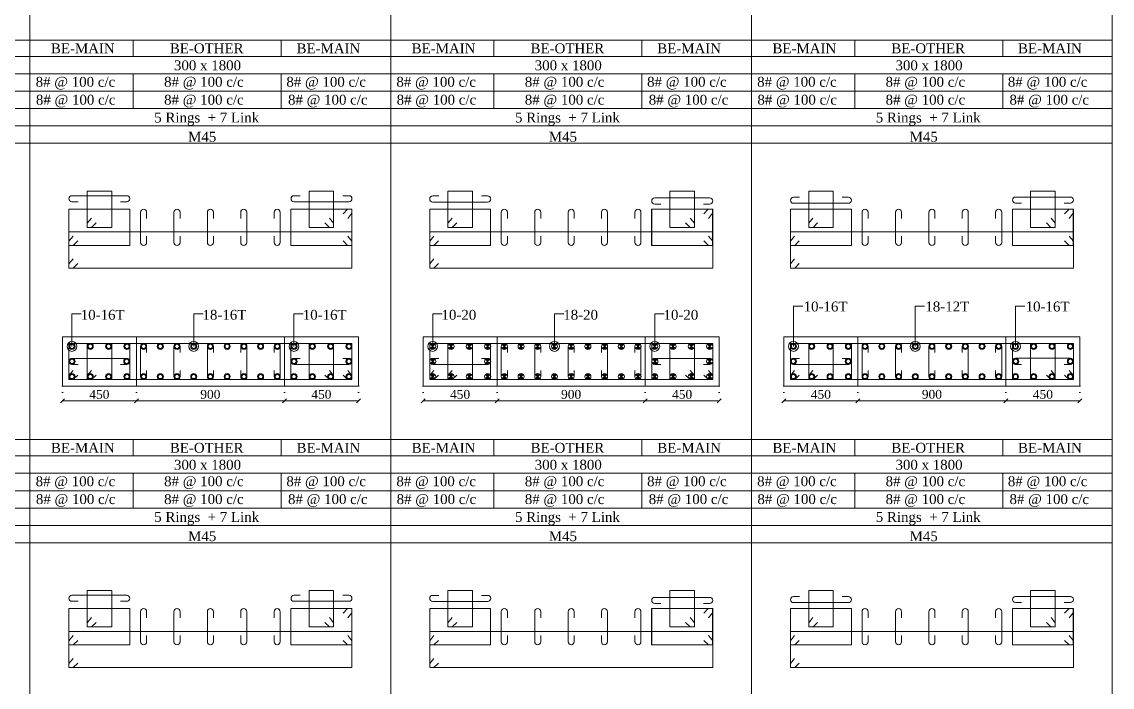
# Model space of a CAD drawing. Header units: millimetres. Extents: x 303 to 27724, y 300 to 68956.
# Drawn here: x 21094 to 27724, y 21945 to 25990 of the extents above; entities that cross this region are included whole.
import ezdxf

# ---------------------------------------------------------------- set-up
doc = ezdxf.new("R2010")
doc.units = ezdxf.units.MM
doc.linetypes.add('( Hidden )', pattern=[0.375, 0.25, -0.125])
doc.linetypes.add('DOT2', pattern=[0.125, 0, -0.125])
doc.layers.get('Defpoints').update_dxf_attribs({"lineweight": 0})
for name, color, linetype, lineweight in [('S-COL. STEEL DIA', 1, 'Continuous', 9), ('S-DIM FOOTING', 7, 'Continuous', 0), ('S-SECTION', 5, 'Continuous', 0), ('S-SECTION MARK', 7, 'Continuous', 0), ('S-SHEET', 7, 'Continuous', 0), ('S-STEEL', 1, 'Continuous', 9), ('S-STEEL-1', 1, 'Continuous', 0), ('S-STEEL-1 C.S.', 106, 'Continuous', 0), ('S-TEXT', 7, 'Continuous', 0)]:
    doc.layers.add(name, color=color, linetype=linetype, lineweight=lineweight)
doc.styles.add('AR', font='ARIALUNI.TTF', dxfattribs={"width": 0.8})
doc.styles.add('S-ROMANS', font='times.ttf')
doc.styles.add('TEXT', font='times.ttf')
doc.dimstyles.new('100', dxfattribs={"dimtxt": 180, "dimasz": 80, "dimexe": 0.18, "dimexo": 0.0625, "dimgap": 1, "dimtad": 1, "dimdec": 0, "dimzin": 0, "dimdsep": 46, "dimtxsty": 'AR', "dimblk": 'DOT', "dimcen": 0.09, "dimse1": 1, "dimse2": 1, "dimclrd": 50, "dimclrt": 256, "dimadec": 0, "dimazin": 0, "dimtfac": 1, "dimtdec": 0, "dimtix": 1, "dimtofl": 0, "dimtmove": 2, "dimatfit": 0, "dimfxl": 1, "dimtolj": 1, "dimtzin": 0, "dimlwd": -1, "dimarcsym": 0})
doc.dimstyles.new('SETU', dxfattribs={"dimtxt": 230, "dimasz": 0.2, "dimexe": 0.1, "dimexo": 0.1, "dimgap": 0.05, "dimtad": 1, "dimdec": 0, "dimzin": 0, "dimdsep": 46, "dimtxsty": 'TEXT', "dimblk": 'OBLIQUE', "dimcen": 0.09, "dimdle": 0.1, "dimclrd": 4, "dimclre": 256, "dimclrt": 256, "dimadec": 1, "dimazin": 0, "dimtfac": 1, "dimtdec": 0, "dimtix": 1, "dimtofl": 0, "dimtmove": 2, "dimatfit": 0, "dimfxl": 1, "dimtolj": 1, "dimtzin": 0, "dimlwd": -1, "dimlwe": -1, "dimarcsym": 1})

# ---------------------------------------------------------------- blocks, each defined once
blk = doc.blocks.new('*U4')
at = {"layer": 'S-COL. STEEL DIA'}
h = blk.add_hatch(color=256, dxfattribs=at)
h.dxf.hatch_style = 1
h.paths.add_polyline_path([(-18.5, 0, 1), (18.5, 0, 1)])
h.paths.add_polyline_path([(13, 0, -1), (-13, 0, -1)], flags=16)
at = {"layer": 'S-COL. STEEL DIA', "lineweight": 5}
for radius in [18.5, 13]:
    blk.add_circle((0, 0), radius, dxfattribs=at)
blk = doc.blocks.new('_Oblique')
at = {"color": 0, "linetype": 'ByBlock', "lineweight": -2}
blk.add_line((-0.5, -0.5), (0.5, 0.5), dxfattribs=at)
blk = doc.blocks.new('*D1851')
at = {"layer": 'Defpoints', "color": 0}
for p in [(21340.3, 23775.1), (21790.3, 23775.1), (21790.3, 23685.2)]:
    blk.add_point(p, dxfattribs=at)
at = {"layer": 'S-DIM FOOTING', "linetype": 'DOT2', "ltscale": 300}
for p, q in [((21340.3, 23774.9), (21340.3, 23685.1)), ((21790.3, 23774.9), (21790.3, 23685.1))]:
    blk.add_line(p, q, dxfattribs=at)
at = {"layer": 'S-DIM FOOTING', "ltscale": 300}
blk.add_line((21340.2, 23685.2), (21790.5, 23685.2), dxfattribs=at)
at = {"layer": 'S-DIM FOOTING', "linetype": 'ByBlock', "xscale": 24, "yscale": 24, "zscale": 24, "rotation": 180}
blk.add_blockref('_Oblique', (21340.3, 23685.2), dxfattribs=at)
at = {"layer": 'S-DIM FOOTING', "linetype": 'ByBlock', "xscale": 24, "yscale": 24, "zscale": 24}
blk.add_blockref('_Oblique', (21790.3, 23685.2), dxfattribs=at)
at = {"layer": 'S-DIM FOOTING', "insert": (21565.3, 23724.7), "char_height": 54, "attachment_point": 5, "style": 'TEXT'}
blk.add_mtext('\\A1;450', dxfattribs=at)
blk = doc.blocks.new('*D1852')
at = {"layer": 'Defpoints', "color": 0}
for p in [(21790.3, 23775.1), (22690.3, 23775.1), (22690.3, 23685.2)]:
    blk.add_point(p, dxfattribs=at)
at = {"layer": 'S-DIM FOOTING', "linetype": 'DOT2', "ltscale": 300}
for p, q in [((21790.3, 23774.9), (21790.3, 23685.1)), ((22690.3, 23774.9), (22690.3, 23685.1))]:
    blk.add_line(p, q, dxfattribs=at)
at = {"layer": 'S-DIM FOOTING', "ltscale": 300}
blk.add_line((21790.2, 23685.2), (22690.5, 23685.2), dxfattribs=at)
at = {"layer": 'S-DIM FOOTING', "linetype": 'ByBlock', "xscale": 24, "yscale": 24, "zscale": 24, "rotation": 180}
blk.add_blockref('_Oblique', (21790.3, 23685.2), dxfattribs=at)
at = {"layer": 'S-DIM FOOTING', "linetype": 'ByBlock', "xscale": 24, "yscale": 24, "zscale": 24}
blk.add_blockref('_Oblique', (22690.3, 23685.2), dxfattribs=at)
at = {"layer": 'S-DIM FOOTING', "insert": (22240.3, 23724.7), "char_height": 54, "attachment_point": 5, "style": 'TEXT'}
blk.add_mtext('\\A1;900', dxfattribs=at)
blk = doc.blocks.new('*D1853')
at = {"layer": 'Defpoints', "color": 0}
for p in [(22690.3, 23775.1), (23140.3, 23775.1), (23140.3, 23685.2)]:
    blk.add_point(p, dxfattribs=at)
at = {"layer": 'S-DIM FOOTING', "linetype": 'DOT2', "ltscale": 300}
for p, q in [((22690.3, 23774.9), (22690.3, 23685.1)), ((23140.3, 23774.9), (23140.3, 23685.1))]:
    blk.add_line(p, q, dxfattribs=at)
at = {"layer": 'S-DIM FOOTING', "ltscale": 300}
blk.add_line((22690.2, 23685.2), (23140.5, 23685.2), dxfattribs=at)
at = {"layer": 'S-DIM FOOTING', "linetype": 'ByBlock', "xscale": 24, "yscale": 24, "zscale": 24, "rotation": 180}
blk.add_blockref('_Oblique', (22690.3, 23685.2), dxfattribs=at)
at = {"layer": 'S-DIM FOOTING', "linetype": 'ByBlock', "xscale": 24, "yscale": 24, "zscale": 24}
blk.add_blockref('_Oblique', (23140.3, 23685.2), dxfattribs=at)
at = {"layer": 'S-DIM FOOTING', "insert": (22915.3, 23724.7), "char_height": 54, "attachment_point": 5, "style": 'TEXT'}
blk.add_mtext('\\A1;450', dxfattribs=at)
blk = doc.blocks.new('_Dot')
at = {"linetype": 'ByBlock', "lineweight": -2}
blk.add_line((-0.5, 0), (-1, 0), dxfattribs=at)
at = {"linetype": 'ByBlock', "const_width": 0.5}
blk.add_lwpolyline([(-0.25, 0, 1), (0.25, 0, 1)], format="xyb", close=True, dxfattribs=at)
blk = doc.blocks.new('*U18')
at = {"layer": 'S-COL. STEEL DIA'}
h = blk.add_hatch(color=256, dxfattribs=at)
h.dxf.hatch_style = 1
h.paths.add_polyline_path([(0, 0), (0, -18.5, 0.198912), (13, -13)])
h.paths.add_polyline_path([(0, 0), (-13, -13, 0.198912), (0, -18.5)])
h.paths.add_polyline_path([(0, 18.5, 0.198912), (-13, 13), (0, 0)])
h.paths.add_polyline_path([(13, 13, 0.198912), (0, 18.5), (0, 0)])
at = {"layer": 'S-COL. STEEL DIA', "lineweight": 5}
for p, q in [((-13, 13), (13, -13)), ((13, 13), (-13, -13))]:
    blk.add_line(p, q, dxfattribs=at)
blk.add_circle((0, 0), 18.5, dxfattribs=at)
blk = doc.blocks.new('*D1854')
at = {"layer": 'Defpoints', "color": 0}
for p in [(23533.9, 23775.1), (23983.9, 23775.1), (23983.9, 23685.2)]:
    blk.add_point(p, dxfattribs=at)
at = {"layer": 'S-DIM FOOTING', "linetype": 'DOT2', "ltscale": 300}
for p, q in [((23533.9, 23774.9), (23533.9, 23685.1)), ((23983.9, 23774.9), (23983.9, 23685.1))]:
    blk.add_line(p, q, dxfattribs=at)
at = {"layer": 'S-DIM FOOTING', "ltscale": 300}
blk.add_line((23533.8, 23685.2), (23984, 23685.2), dxfattribs=at)
at = {"layer": 'S-DIM FOOTING', "linetype": 'ByBlock', "xscale": 24, "yscale": 24, "zscale": 24, "rotation": 180}
blk.add_blockref('_Oblique', (23533.9, 23685.2), dxfattribs=at)
at = {"layer": 'S-DIM FOOTING', "linetype": 'ByBlock', "xscale": 24, "yscale": 24, "zscale": 24}
blk.add_blockref('_Oblique', (23983.9, 23685.2), dxfattribs=at)
at = {"layer": 'S-DIM FOOTING', "insert": (23758.9, 23724.7), "char_height": 54, "attachment_point": 5, "style": 'TEXT'}
blk.add_mtext('\\A1;450', dxfattribs=at)
blk = doc.blocks.new('*D1855')
at = {"layer": 'Defpoints', "color": 0}
for p in [(23983.9, 23775.1), (24883.9, 23775.1), (24883.9, 23685.2)]:
    blk.add_point(p, dxfattribs=at)
at = {"layer": 'S-DIM FOOTING', "linetype": 'DOT2', "ltscale": 300}
for p, q in [((23983.9, 23774.9), (23983.9, 23685.1)), ((24883.9, 23774.9), (24883.9, 23685.1))]:
    blk.add_line(p, q, dxfattribs=at)
at = {"layer": 'S-DIM FOOTING', "ltscale": 300}
blk.add_line((23983.8, 23685.2), (24884, 23685.2), dxfattribs=at)
at = {"layer": 'S-DIM FOOTING', "linetype": 'ByBlock', "xscale": 24, "yscale": 24, "zscale": 24, "rotation": 180}
blk.add_blockref('_Oblique', (23983.9, 23685.2), dxfattribs=at)
at = {"layer": 'S-DIM FOOTING', "linetype": 'ByBlock', "xscale": 24, "yscale": 24, "zscale": 24}
blk.add_blockref('_Oblique', (24883.9, 23685.2), dxfattribs=at)
at = {"layer": 'S-DIM FOOTING', "insert": (24433.9, 23724.7), "char_height": 54, "attachment_point": 5, "style": 'TEXT'}
blk.add_mtext('\\A1;900', dxfattribs=at)
blk = doc.blocks.new('*D1856')
at = {"layer": 'Defpoints', "color": 0}
for p in [(24883.9, 23775.1), (25333.9, 23775.1), (25333.9, 23685.2)]:
    blk.add_point(p, dxfattribs=at)
at = {"layer": 'S-DIM FOOTING', "linetype": 'DOT2', "ltscale": 300}
for p, q in [((24883.9, 23774.9), (24883.9, 23685.1)), ((25333.9, 23774.9), (25333.9, 23685.1))]:
    blk.add_line(p, q, dxfattribs=at)
at = {"layer": 'S-DIM FOOTING', "ltscale": 300}
blk.add_line((24883.8, 23685.2), (25334, 23685.2), dxfattribs=at)
at = {"layer": 'S-DIM FOOTING', "linetype": 'ByBlock', "xscale": 24, "yscale": 24, "zscale": 24, "rotation": 180}
blk.add_blockref('_Oblique', (24883.9, 23685.2), dxfattribs=at)
at = {"layer": 'S-DIM FOOTING', "linetype": 'ByBlock', "xscale": 24, "yscale": 24, "zscale": 24}
blk.add_blockref('_Oblique', (25333.9, 23685.2), dxfattribs=at)
at = {"layer": 'S-DIM FOOTING', "insert": (25108.9, 23724.7), "char_height": 54, "attachment_point": 5, "style": 'TEXT'}
blk.add_mtext('\\A1;450', dxfattribs=at)
blk = doc.blocks.new('*D1857')
at = {"layer": 'Defpoints', "color": 0}
for p in [(25727.7, 23775.1), (26177.7, 23775.1), (26177.7, 23685.2)]:
    blk.add_point(p, dxfattribs=at)
at = {"layer": 'S-DIM FOOTING', "linetype": 'DOT2', "ltscale": 300}
for p, q in [((25727.7, 23774.9), (25727.7, 23685.1)), ((26177.7, 23774.9), (26177.7, 23685.1))]:
    blk.add_line(p, q, dxfattribs=at)
at = {"layer": 'S-DIM FOOTING', "ltscale": 300}
blk.add_line((25727.6, 23685.2), (26177.8, 23685.2), dxfattribs=at)
at = {"layer": 'S-DIM FOOTING', "linetype": 'ByBlock', "xscale": 24, "yscale": 24, "zscale": 24, "rotation": 180}
blk.add_blockref('_Oblique', (25727.7, 23685.2), dxfattribs=at)
at = {"layer": 'S-DIM FOOTING', "linetype": 'ByBlock', "xscale": 24, "yscale": 24, "zscale": 24}
blk.add_blockref('_Oblique', (26177.7, 23685.2), dxfattribs=at)
at = {"layer": 'S-DIM FOOTING', "insert": (25952.7, 23724.7), "char_height": 54, "attachment_point": 5, "style": 'TEXT'}
blk.add_mtext('\\A1;450', dxfattribs=at)
blk = doc.blocks.new('*D1858')
at = {"layer": 'Defpoints', "color": 0}
for p in [(26177.7, 23775.1), (27077.7, 23775.1), (27077.7, 23685.2)]:
    blk.add_point(p, dxfattribs=at)
at = {"layer": 'S-DIM FOOTING', "linetype": 'DOT2', "ltscale": 300}
for p, q in [((26177.7, 23774.9), (26177.7, 23685.1)), ((27077.7, 23774.9), (27077.7, 23685.1))]:
    blk.add_line(p, q, dxfattribs=at)
at = {"layer": 'S-DIM FOOTING', "ltscale": 300}
blk.add_line((26177.6, 23685.2), (27077.8, 23685.2), dxfattribs=at)
at = {"layer": 'S-DIM FOOTING', "linetype": 'ByBlock', "xscale": 24, "yscale": 24, "zscale": 24, "rotation": 180}
blk.add_blockref('_Oblique', (26177.7, 23685.2), dxfattribs=at)
at = {"layer": 'S-DIM FOOTING', "linetype": 'ByBlock', "xscale": 24, "yscale": 24, "zscale": 24}
blk.add_blockref('_Oblique', (27077.7, 23685.2), dxfattribs=at)
at = {"layer": 'S-DIM FOOTING', "insert": (26627.7, 23724.7), "char_height": 54, "attachment_point": 5, "style": 'TEXT'}
blk.add_mtext('\\A1;900', dxfattribs=at)
blk = doc.blocks.new('*D1859')
at = {"layer": 'Defpoints', "color": 0}
for p in [(27077.7, 23775.1), (27527.7, 23775.1), (27527.7, 23685.2)]:
    blk.add_point(p, dxfattribs=at)
at = {"layer": 'S-DIM FOOTING', "linetype": 'DOT2', "ltscale": 300}
for p, q in [((27077.7, 23774.9), (27077.7, 23685.1)), ((27527.7, 23774.9), (27527.7, 23685.1))]:
    blk.add_line(p, q, dxfattribs=at)
at = {"layer": 'S-DIM FOOTING', "ltscale": 300}
blk.add_line((27077.6, 23685.2), (27527.8, 23685.2), dxfattribs=at)
at = {"layer": 'S-DIM FOOTING', "linetype": 'ByBlock', "xscale": 24, "yscale": 24, "zscale": 24, "rotation": 180}
blk.add_blockref('_Oblique', (27077.7, 23685.2), dxfattribs=at)
at = {"layer": 'S-DIM FOOTING', "linetype": 'ByBlock', "xscale": 24, "yscale": 24, "zscale": 24}
blk.add_blockref('_Oblique', (27527.7, 23685.2), dxfattribs=at)
at = {"layer": 'S-DIM FOOTING', "insert": (27302.7, 23724.7), "char_height": 54, "attachment_point": 5, "style": 'TEXT'}
blk.add_mtext('\\A1;450', dxfattribs=at)

msp = doc.modelspace()

# ---------------------------------------------------------------- linework, layer by layer
at = {"layer": 'S-SECTION'}
for points, elevation in [([(23140.3, 23775.1), (23140.3, 24075.1), (21340.3, 24075.1), (21340.3, 23775.1)], 4.9), ([(25333.9, 23775.1), (25333.9, 24075.1), (23533.9, 24075.1), (23533.9, 23775.1)], 0.3), ([(27527.7, 23775.1), (27527.7, 24075.1), (25727.7, 24075.1), (25727.7, 23775.1)], -6.1)]:
    msp.add_lwpolyline(points, close=True, dxfattribs=dict(at, elevation=elevation))
at = {"layer": 'S-SHEET'}
for p, q in [((21143.4, 68956, 3), (21143.4, 299.8, 3.5)), ((23337, 68956, 3.8), (23337, 299.8, 4.3)), ((25530.5, 68956, 4.6), (25530.5, 299.8, 5.1)), ((27724.1, 68956, 5.4), (27724.1, 299.8, 6)), ((303, 25878.1, 7.5), (27724.1, 25878.1, 7.5)), ((21770.8, 25878.1, -0.6), (21770.8, 25778.6, -0.6)), ((22670.8, 25878.1, -0.6), (22670.8, 25778.6, -0.6)), ((23964.4, 25878.1, 5), (23964.4, 25778.6, 5)), ((24864.4, 25878.1, 5), (24864.4, 25778.6, 5)), ((26158.2, 25878.1, -7), (26158.2, 25778.6, -7)), ((27058.2, 25878.1, -7), (27058.2, 25778.6, -7)), ((303, 25778.6, -0.6), (27724.1, 25778.6, -0.6)), ((303, 25673.4, -0.6), (27724.1, 25673.4, -0.6)), ((303, 25673.4, -0.6), (27724.1, 25673.4, -0.6)), ((21770.8, 25673.4, -0.6), (21770.8, 25462.1, -0.6)), ((22670.8, 25673.4, -0.6), (22670.8, 25462.1, -0.6)), ((23964.4, 25673.4, 5), (23964.4, 25462.1, 5)), ((24864.4, 25673.4, 5), (24864.4, 25462.1, 5)), ((26158.2, 25673.4, -7), (26158.2, 25462.1, -7)), ((27058.2, 25673.4, -7), (27058.2, 25462.1, -7)), ((303, 25567.6, -0.6), (27724.1, 25567.6, -0.6)), ((303, 25462.1, -0.6), (27724.1, 25462.1, -0.6)), ((303, 25356.6, -0.6), (27724.1, 25356.6, -0.6)), ((303, 23450.1, 7.5), (27724.1, 23450.1, 7.5)), ((21770.8, 23450.1, 4.1), (21770.8, 23350.6, 4.1)), ((22670.8, 23450.1, 4.1), (22670.8, 23350.6, 4.1)), ((23964.4, 23450.1, -0.5), (23964.4, 23350.6, -0.5)), ((24864.4, 23450.1, -0.5), (24864.4, 23350.6, -0.5)), ((26158.2, 23450.1, -0.6), (26158.2, 23350.6, -0.6)), ((27058.2, 23450.1, -0.6), (27058.2, 23350.6, -0.6)), ((303, 23350.6, -0.5), (27724.1, 23350.6, -0.5)), ((303, 23245.3, -0.5), (27724.1, 23245.3, -0.5)), ((303, 23245.3, -0.5), (27724.1, 23245.3, -0.5)), ((21770.8, 23245.3, 4.1), (21770.8, 23034, 4.1)), ((22670.8, 23245.3, 4.1), (22670.8, 23034, 4.1)), ((23964.4, 23245.3, -0.5), (23964.4, 23034, -0.5)), ((24864.4, 23245.3, -0.5), (24864.4, 23034, -0.5)), ((26158.2, 23245.3, -0.6), (26158.2, 23034, -0.6)), ((27058.2, 23245.3, -0.6), (27058.2, 23034, -0.6)), ((303, 23139.5, -0.5), (27724.1, 23139.5, -0.5)), ((303, 23034, -0.5), (27724.1, 23034, -0.5)), ((303, 22928.5, -0.5), (27724.1, 22928.5, -0.5))]:
    msp.add_line(p, q, dxfattribs=at)
at = {"layer": 'S-SHEET', "color": 0}
for p, q in [((303, 25251.1, -0.6), (27724.1, 25251.1, -0.6)), ((303, 22823, -0.5), (27724.1, 22823, -0.5))]:
    msp.add_line(p, q, dxfattribs=at)
at = {"layer": 'S-STEEL', "color": 3}
for points, elevation in [([(21694.2, 24895.4), (21731.9, 24895.4, 1), (21731.9, 24932.3), (21398.8, 24932.3, 1), (21398.8, 24895.4), (21436, 24895.4)], 4.9), ([(23045, 24932.3), (23082.7, 24932.3, -1), (23082.7, 24895.4), (22749.6, 24895.4, -1), (22749.6, 24932.3), (22786.8, 24932.3)], 4.9), ([(23630.1, 24931.1), (23592.4, 24931.1, 1), (23592.4, 24894.2), (23926.3, 24894.1, 1), (23926.3, 24931.1), (23889, 24931.1)], 0.3), ([(24980.1, 24882), (24942.4, 24882, -1), (24942.4, 24918.9), (25276.3, 24918.9, -1), (25276.3, 24882), (25239, 24882)], 0.3), ([(26082.3, 24923.7), (26120, 24923.7, -1), (26120, 24886.8), (25786.1, 24886.8, -1), (25786.1, 24923.7), (25823.4, 24923.7)], -6.1), ([(27432.3, 24887.7), (27470, 24887.7, 1), (27470, 24924.6), (27136.1, 24924.6, 1), (27136.1, 24887.7), (27173.4, 24887.7)], -6.1), ([(21852.8, 24686.6), (21852.8, 24648.9, -1), (21815.8, 24648.9), (21815.8, 24832, -1), (21852.8, 24832), (21852.8, 24794.8)], 4.9), ([(22056, 24686.6), (22056, 24648.9, -1), (22019.1, 24648.9), (22019.1, 24832, -1), (22056, 24832), (22056, 24794.8)], 4.9), ([(22259.2, 24686.6), (22259.2, 24648.9, -1), (22222.3, 24648.9), (22222.3, 24832, -1), (22259.2, 24832), (22259.2, 24794.8)], 4.9), ([(22424.7, 24686.6), (22424.7, 24648.9, 1), (22461.6, 24648.9), (22461.6, 24832, 1), (22424.7, 24832), (22424.7, 24794.8)], 4.9), ([(22627.9, 24686.6), (22627.9, 24648.9, 1), (22664.9, 24648.9), (22664.9, 24832, 1), (22627.9, 24832), (22627.9, 24794.8)], 4.9), ([(24046.3, 24686.6), (24046.3, 24648.9, -1), (24009.4, 24648.9), (24009.4, 24832, -1), (24046.3, 24832), (24046.3, 24794.8)], 0.3), ([(24249.5, 24686.6), (24249.5, 24648.9, -1), (24212.6, 24648.9), (24212.6, 24832, -1), (24249.5, 24832), (24249.5, 24794.8)], 0.3), ([(24452.8, 24686.6), (24452.8, 24648.9, -1), (24415.9, 24648.9), (24415.9, 24832, -1), (24452.8, 24832), (24452.8, 24794.8)], 0.3), ([(24618.3, 24686.6), (24618.3, 24648.9, 1), (24655.2, 24648.9), (24655.2, 24832, 1), (24618.3, 24832), (24618.3, 24794.8)], 0.3), ([(24821.5, 24686.6), (24821.5, 24648.9, 1), (24858.4, 24648.9), (24858.4, 24832, 1), (24821.5, 24832), (24821.5, 24794.8)], 0.3), ([(26240.1, 24686.6), (26240.1, 24648.9, -1), (26203.2, 24648.9), (26203.2, 24832, -1), (26240.1, 24832), (26240.1, 24794.8)], -6.1), ([(26443.3, 24686.6), (26443.3, 24648.9, -1), (26406.4, 24648.9), (26406.4, 24832, -1), (26443.3, 24832), (26443.3, 24794.8)], -6.1), ([(26646.5, 24686.6), (26646.5, 24648.9, -1), (26609.6, 24648.9), (26609.6, 24832, -1), (26646.5, 24832), (26646.5, 24794.8)], -6.1), ([(26812.1, 24686.6), (26812.1, 24648.9, 1), (26849, 24648.9), (26849, 24832, 1), (26812.1, 24832), (26812.1, 24794.8)], -6.1), ([(27015.3, 24686.6), (27015.3, 24648.9, 1), (27052.2, 24648.9), (27052.2, 24832, 1), (27015.3, 24832), (27015.3, 24794.8)], -6.1), ([(21852.8, 23978.9), (21852.8, 24016.6, 1), (21815.8, 24016.6), (21815.8, 23833.5, 1), (21852.8, 23833.5), (21852.8, 23870.8)], 4.9), ([(22056, 23978.9), (22056, 24016.6, 1), (22019.1, 24016.6), (22019.1, 23833.5, 1), (22056, 23833.5), (22056, 23870.8)], 4.9), ([(22259.2, 23978.9), (22259.2, 24016.6, 1), (22222.3, 24016.6), (22222.3, 23833.5, 1), (22259.2, 23833.5), (22259.2, 23870.8)], 4.9), ([(22424.7, 23978.9), (22424.7, 24016.6, -1), (22461.6, 24016.6), (22461.6, 23833.5, -1), (22424.7, 23833.5), (22424.7, 23870.8)], 4.9), ([(22627.9, 23978.9), (22627.9, 24016.6, -1), (22664.9, 24016.6), (22664.9, 23833.5, -1), (22627.9, 23833.5), (22627.9, 23870.8)], 4.9), ([(24046.3, 23978.9), (24046.3, 24016.6, 1), (24009.4, 24016.6), (24009.4, 23833.5, 1), (24046.3, 23833.5), (24046.3, 23870.8)], 0.3), ([(24249.5, 23978.9), (24249.5, 24016.6, 1), (24212.6, 24016.6), (24212.6, 23833.5, 1), (24249.5, 23833.5), (24249.5, 23870.8)], 0.3), ([(24452.8, 23978.9), (24452.8, 24016.6, 1), (24415.9, 24016.6), (24415.9, 23833.5, 1), (24452.8, 23833.5), (24452.8, 23870.8)], 0.3), ([(24618.3, 23978.9), (24618.3, 24016.6, -1), (24655.2, 24016.6), (24655.2, 23833.5, -1), (24618.3, 23833.5), (24618.3, 23870.8)], 0.3), ([(24821.5, 23978.9), (24821.5, 24016.6, -1), (24858.4, 24016.6), (24858.4, 23833.5, -1), (24821.5, 23833.5), (24821.5, 23870.8)], 0.3), ([(26240.1, 23978.9), (26240.1, 24016.6, 1), (26203.2, 24016.6), (26203.2, 23833.5, 1), (26240.1, 23833.5), (26240.1, 23870.8)], -6.1), ([(26443.3, 23978.9), (26443.3, 24016.6, 1), (26406.4, 24016.6), (26406.4, 23833.5, 1), (26443.3, 23833.5), (26443.3, 23870.8)], -6.1), ([(26646.5, 23978.9), (26646.5, 24016.6, 1), (26609.6, 24016.6), (26609.6, 23833.5, 1), (26646.5, 23833.5), (26646.5, 23870.8)], -6.1), ([(26812.1, 23978.9), (26812.1, 24016.6, -1), (26849, 24016.6), (26849, 23833.5, -1), (26812.1, 23833.5), (26812.1, 23870.8)], -6.1), ([(27015.3, 23978.9), (27015.3, 24016.6, -1), (27052.2, 24016.6), (27052.2, 23833.5, -1), (27015.3, 23833.5), (27015.3, 23870.8)], -6.1), ([(21694.2, 23906.6), (21731.9, 23906.6, 1), (21731.9, 23943.5), (21398.8, 23943.5, 1), (21398.8, 23906.6), (21436, 23906.6)], 4.9), ([(23045, 23943.5), (23082.7, 23943.5, -1), (23082.7, 23906.6), (22749.6, 23906.6, -1), (22749.6, 23943.5), (22786.8, 23943.5)], 4.9), ([(23630.1, 23943.5), (23592.4, 23943.5, 1), (23592.4, 23906.6), (23926.3, 23906.6, 1), (23926.3, 23943.5), (23889, 23943.5)], 0.3), ([(24980.1, 23906.6), (24942.4, 23906.6, -1), (24942.4, 23943.5), (25276.3, 23943.5, -1), (25276.3, 23906.6), (25239, 23906.6)], 0.3), ([(26082.3, 23943.5), (26120, 23943.5, -1), (26120, 23906.6), (25786.1, 23906.6, -1), (25786.1, 23943.5), (25823.4, 23943.5)], -6.1), ([(27432.3, 23907.5), (27470, 23907.5, 1), (27470, 23944.4), (27136.1, 23944.4, 1), (27136.1, 23907.5), (27173.4, 23907.5)], -6.1), ([(21694.2, 22467.4), (21731.9, 22467.4, 1), (21731.9, 22504.3), (21398.8, 22504.3, 1), (21398.8, 22467.4), (21436, 22467.4)], 4.8), ([(23045, 22504.3), (23082.7, 22504.3, -1), (23082.7, 22467.4), (22749.6, 22467.4, -1), (22749.6, 22504.3), (22786.8, 22504.3)], 4.8), ([(23630.1, 22503), (23592.4, 22503, 1), (23592.4, 22466.1), (23926.3, 22466.1, 1), (23926.3, 22503), (23889, 22503)], 0.2), ([(24980.1, 22453.9), (24942.4, 22453.9, -1), (24942.4, 22490.8), (25276.3, 22490.8, -1), (25276.3, 22453.9), (25239, 22453.9)], 0.2), ([(26082.3, 22495.7), (26120, 22495.7, -1), (26120, 22458.8), (25786.1, 22458.8, -1), (25786.1, 22495.7), (25823.4, 22495.7)], -6.2), ([(27432.3, 22459.6), (27470, 22459.6, 1), (27470, 22496.5), (27136.1, 22496.5, 1), (27136.1, 22459.6), (27173.4, 22459.6)], -6.2), ([(21852.8, 22258.6), (21852.8, 22220.9, -1), (21815.8, 22220.9), (21815.8, 22404, -1), (21852.8, 22404), (21852.8, 22366.7)], 4.8), ([(22056, 22258.6), (22056, 22220.9, -1), (22019.1, 22220.9), (22019.1, 22404, -1), (22056, 22404), (22056, 22366.7)], 4.8), ([(22259.2, 22258.6), (22259.2, 22220.9, -1), (22222.3, 22220.9), (22222.3, 22404, -1), (22259.2, 22404), (22259.2, 22366.7)], 4.8), ([(22424.7, 22258.6), (22424.7, 22220.9, 1), (22461.6, 22220.9), (22461.6, 22404, 1), (22424.7, 22404), (22424.7, 22366.7)], 4.8), ([(22627.9, 22258.6), (22627.9, 22220.9, 1), (22664.9, 22220.9), (22664.9, 22404, 1), (22627.9, 22404), (22627.9, 22366.7)], 4.8), ([(24046.3, 22258.6), (24046.3, 22220.9, -1), (24009.4, 22220.9), (24009.4, 22404, -1), (24046.3, 22404), (24046.3, 22366.7)], 0.2), ([(24249.5, 22258.6), (24249.5, 22220.9, -1), (24212.6, 22220.9), (24212.6, 22404, -1), (24249.5, 22404), (24249.5, 22366.7)], 0.2), ([(24452.8, 22258.6), (24452.8, 22220.9, -1), (24415.9, 22220.9), (24415.9, 22404, -1), (24452.8, 22404), (24452.8, 22366.7)], 0.2), ([(24618.3, 22258.6), (24618.3, 22220.9, 1), (24655.2, 22220.9), (24655.2, 22404, 1), (24618.3, 22404), (24618.3, 22366.7)], 0.2), ([(24821.5, 22258.6), (24821.5, 22220.9, 1), (24858.4, 22220.9), (24858.4, 22404, 1), (24821.5, 22404), (24821.5, 22366.7)], 0.2), ([(26240.1, 22258.6), (26240.1, 22220.9, -1), (26203.2, 22220.9), (26203.2, 22404, -1), (26240.1, 22404), (26240.1, 22366.7)], -6.2), ([(26443.3, 22258.6), (26443.3, 22220.9, -1), (26406.4, 22220.9), (26406.4, 22404, -1), (26443.3, 22404), (26443.3, 22366.7)], -6.2), ([(26646.5, 22258.6), (26646.5, 22220.9, -1), (26609.6, 22220.9), (26609.6, 22404, -1), (26646.5, 22404), (26646.5, 22366.7)], -6.2), ([(26812.1, 22258.6), (26812.1, 22220.9, 1), (26849, 22220.9), (26849, 22404, 1), (26812.1, 22404), (26812.1, 22366.7)], -6.2), ([(27015.3, 22258.6), (27015.3, 22220.9, 1), (27052.2, 22220.9), (27052.2, 22404, 1), (27015.3, 22404), (27015.3, 22366.7)], -6.2)]:
    msp.add_lwpolyline(points, format="xyb", dxfattribs=dict(at, elevation=elevation))
at = {"layer": 'S-STEEL', "color": 1}
for points, elevation in [([(23046.8, 24823.2), (23074.3, 24850.6), (23100.4, 24850.6), (23100.4, 24630.6), (22729.6, 24630.6), (22729.6, 24850.6), (23100.4, 24850.6), (23100.4, 24825.5), (23075.2, 24794.7)], 4.9), ([(25240.4, 24823.2), (25267.9, 24850.6), (25293.9, 24850.6), (25293.9, 24630.6), (24923.1, 24630.6), (24923.1, 24850.6), (25293.9, 24850.6), (25293.9, 24825.5), (25268.7, 24794.7)], 0.3), ([(27434.2, 24823.2), (27461.7, 24850.6), (27487.7, 24850.6), (27487.7, 24630.6), (27116.9, 24630.6), (27116.9, 24850.6), (27487.7, 24850.6), (27487.7, 24825.5), (27462.5, 24794.7)], -6.1), ([(21433.9, 24519.8), (21406.4, 24492.5), (21380.3, 24492.5), (21380.3, 24712.5), (23101.1, 24712.5), (23101.1, 24492.5), (21380.3, 24492.5), (21380.3, 24517.5), (21405.5, 24548.4)], 4.9), ([(23627.5, 24519.8), (23599.9, 24492.5), (23573.9, 24492.5), (23573.9, 24712.5), (25294.7, 24712.5), (25294.7, 24492.5), (23573.9, 24492.5), (23573.9, 24517.5), (23599.1, 24548.4)], 0.3), ([(25821.2, 24519.8), (25793.7, 24492.5), (25767.7, 24492.5), (25767.7, 24712.5), (27488.5, 24712.5), (27488.5, 24492.5), (25767.7, 24492.5), (25767.7, 24517.5), (25792.9, 24548.4)], -6.1), ([(21433.9, 23842.4), (21406.4, 23815.1), (21380.3, 23815.1), (21380.3, 24035.1), (23101.1, 24035.1), (23101.1, 23815.1), (21380.3, 23815.1), (21380.3, 23840.1), (21405.5, 23871)], 4.9), ([(23627.5, 23842.4), (23599.9, 23815.1), (23573.9, 23815.1), (23573.9, 24035.1), (25294.7, 24035.1), (25294.7, 23815.1), (23573.9, 23815.1), (23573.9, 23840.1), (23599.1, 23871)], 0.3), ([(25821.2, 23842.4), (25793.7, 23815.1), (25767.7, 23815.1), (25767.7, 24035.1), (27488.5, 24035.1), (27488.5, 23815.1), (25767.7, 23815.1), (25767.7, 23840.1), (25792.9, 23871)], -6.1), ([(23046.8, 22395.2), (23074.3, 22422.5), (23100.4, 22422.5), (23100.4, 22202.5), (22729.6, 22202.5), (22729.6, 22422.5), (23100.4, 22422.5), (23100.4, 22397.5), (23075.2, 22366.6)], 4.8), ([(25240.4, 22395.2), (25267.9, 22422.5), (25293.9, 22422.5), (25293.9, 22202.5), (24923.1, 22202.5), (24923.1, 22422.5), (25293.9, 22422.5), (25293.9, 22397.5), (25268.7, 22366.6)], 0.2), ([(27434.2, 22395.2), (27461.7, 22422.5), (27487.7, 22422.5), (27487.7, 22202.5), (27116.9, 22202.5), (27116.9, 22422.5), (27487.7, 22422.5), (27487.7, 22397.5), (27462.5, 22366.6)], -6.2), ([(21433.9, 22091.7), (21406.4, 22064.4), (21380.3, 22064.4), (21380.3, 22284.4), (23101.1, 22284.4), (23101.1, 22064.4), (21380.3, 22064.4), (21380.3, 22089.4), (21405.5, 22120.3)], 4.8), ([(23627.5, 22091.7), (23599.9, 22064.4), (23573.9, 22064.4), (23573.9, 22284.4), (25294.7, 22284.4), (25294.7, 22064.4), (23573.9, 22064.4), (23573.9, 22089.4), (23599.1, 22120.3)], 0.2), ([(25821.2, 22091.7), (25793.7, 22064.4), (25767.7, 22064.4), (25767.7, 22284.4), (27488.5, 22284.4), (27488.5, 22064.4), (25767.7, 22064.4), (25767.7, 22089.4), (25792.9, 22120.3)], -6.2)]:
    msp.add_lwpolyline(points, dxfattribs=dict(at, elevation=elevation))
at = {"layer": 'S-STEEL-1', "color": 41}
for points, elevation in [([(21545.2, 24767.3), (21517.7, 24739.9), (21491.6, 24739.9), (21491.6, 24959.9), (21641.1, 24959.9), (21641, 24739.9), (21491.6, 24739.9), (21491.6, 24765), (21516.8, 24795.8)], 4.9), ([(22936.3, 24767.3), (22963.8, 24739.9), (22989.9, 24739.9), (22989.8, 24959.9), (22840.4, 24959.9), (22840.4, 24739.9), (22989.9, 24739.9), (22989.9, 24765), (22964.7, 24795.8)], 4.9), ([(23738.8, 24767.3), (23711.2, 24739.9), (23685.2, 24739.9), (23685.2, 24959.9), (23834.6, 24959.9), (23834.6, 24739.9), (23685.2, 24739.9), (23685.2, 24765), (23710.4, 24795.8)], 0.3), ([(25129.9, 24767.3), (25157.4, 24739.9), (25183.4, 24739.9), (25183.4, 24959.9), (25034, 24959.9), (25034, 24739.9), (25183.4, 24739.9), (25183.4, 24765), (25158.2, 24795.8)], 0.3), ([(25932.5, 24767.3), (25905, 24739.9), (25879, 24739.9), (25879, 24959.9), (26028.4, 24959.9), (26028.4, 24739.9), (25879, 24739.9), (25879, 24765), (25904.2, 24795.8)], -6.1), ([(27323.7, 24767.3), (27351.2, 24739.9), (27377.2, 24739.9), (27377.2, 24959.9), (27227.8, 24959.9), (27227.8, 24739.9), (27377.2, 24739.9), (27377.2, 24765), (27352, 24795.8)], -6.1), ([(21545.2, 23842.4), (21517.7, 23815.1), (21491.6, 23815.1), (21491.6, 24035.1), (21641.1, 24035.1), (21641, 23815.1), (21491.6, 23815.1), (21491.6, 23840.1), (21516.8, 23871)], 4.9), ([(22936.3, 23842.4), (22963.8, 23815.1), (22989.9, 23815.1), (22989.8, 24035.1), (22840.4, 24035.1), (22840.4, 23815.1), (22989.9, 23815.1), (22989.9, 23840.1), (22964.7, 23871)], 4.9), ([(23738.8, 23842.4), (23711.2, 23815.1), (23685.2, 23815.1), (23685.2, 24035.1), (23834.6, 24035.1), (23834.6, 23815.1), (23685.2, 23815.1), (23685.2, 23840.1), (23710.4, 23871)], 0.3), ([(25129.9, 23842.4), (25157.4, 23815.1), (25183.4, 23815.1), (25183.4, 24035.1), (25034, 24035.1), (25034, 23815.1), (25183.4, 23815.1), (25183.4, 23840.1), (25158.2, 23871)], 0.3), ([(25932.5, 23842.4), (25905, 23815.1), (25879, 23815.1), (25879, 24035.1), (26028.4, 24035.1), (26028.4, 23815.1), (25879, 23815.1), (25879, 23840.1), (25904.2, 23871)], -6.1), ([(27323.7, 23842.4), (27351.2, 23815.1), (27377.2, 23815.1), (27377.2, 24035.1), (27227.8, 24035.1), (27227.8, 23815.1), (27377.2, 23815.1), (27377.2, 23840.1), (27352, 23871)], -6.1), ([(21545.2, 22339.2), (21517.7, 22311.9), (21491.6, 22311.9), (21491.6, 22531.9), (21641.1, 22531.9), (21641, 22311.9), (21491.6, 22311.9), (21491.6, 22336.9), (21516.8, 22367.8)], 4.8), ([(22936.3, 22339.2), (22963.8, 22311.9), (22989.9, 22311.9), (22989.8, 22531.9), (22840.4, 22531.9), (22840.4, 22311.9), (22989.9, 22311.9), (22989.9, 22336.9), (22964.7, 22367.8)], 4.8), ([(23738.8, 22339.2), (23711.2, 22311.9), (23685.2, 22311.9), (23685.2, 22531.9), (23834.6, 22531.9), (23834.6, 22311.9), (23685.2, 22311.9), (23685.2, 22336.9), (23710.4, 22367.8)], 0.2), ([(25129.9, 22339.2), (25157.4, 22311.9), (25183.4, 22311.9), (25183.4, 22531.9), (25034, 22531.9), (25034, 22311.9), (25183.4, 22311.9), (25183.4, 22336.9), (25158.2, 22367.8)], 0.2), ([(25932.5, 22339.2), (25905, 22311.9), (25879, 22311.9), (25879, 22531.9), (26028.4, 22531.9), (26028.4, 22311.9), (25879, 22311.9), (25879, 22336.9), (25904.2, 22367.8)], -6.2), ([(27323.7, 22339.2), (27351.2, 22311.9), (27377.2, 22311.9), (27377.2, 22531.9), (27227.8, 22531.9), (27227.8, 22311.9), (27377.2, 22311.9), (27377.2, 22336.9), (27352, 22367.8)], -6.2)]:
    msp.add_lwpolyline(points, dxfattribs=dict(at, elevation=elevation))
at = {"layer": 'S-STEEL-1', "color": 6}
for points, elevation in [([(21433.9, 24657.9), (21406.4, 24630.6), (21380.3, 24630.6), (21380.3, 24850.6), (21751.1, 24850.6), (21751.1, 24630.6), (21380.3, 24630.6), (21380.3, 24655.6), (21405.5, 24686.4)], 4.9), ([(23047.6, 24657.9), (23075.1, 24630.6), (23101.2, 24630.6), (23101.1, 24850.6), (22730.3, 24850.6), (22730.4, 24630.6), (23101.2, 24630.6), (23101.2, 24655.6), (23076, 24686.4)], 4.9), ([(23627.5, 24657.9), (23599.9, 24630.6), (23573.9, 24630.6), (23573.9, 24850.6), (23944.7, 24850.6), (23944.7, 24630.6), (23573.9, 24630.6), (23573.9, 24655.6), (23599.1, 24686.4)], 0.3), ([(25241.2, 24657.9), (25268.7, 24630.6), (25294.7, 24630.6), (25294.7, 24850.6), (24923.9, 24850.6), (24923.9, 24630.6), (25294.7, 24630.6), (25294.7, 24655.6), (25269.5, 24686.4)], 0.3), ([(25821.2, 24657.9), (25793.7, 24630.6), (25767.7, 24630.6), (25767.7, 24850.6), (26138.5, 24850.6), (26138.5, 24630.6), (25767.7, 24630.6), (25767.7, 24655.6), (25792.9, 24686.4)], -6.1), ([(27434.9, 24657.9), (27462.5, 24630.6), (27488.5, 24630.6), (27488.5, 24850.6), (27117.7, 24850.6), (27117.7, 24630.6), (27488.5, 24630.6), (27488.5, 24655.6), (27463.3, 24686.4)], -6.1), ([(21433.9, 23842.4), (21406.4, 23815.1), (21380.3, 23815.1), (21380.3, 24035.1), (21751.1, 24035.1), (21751.1, 23815.1), (21380.3, 23815.1), (21380.3, 23840.1), (21405.5, 23871)], 4.9), ([(23047.6, 23842.4), (23075.1, 23815.1), (23101.2, 23815.1), (23101.1, 24035.1), (22730.3, 24035.1), (22730.4, 23815.1), (23101.2, 23815.1), (23101.2, 23840.1), (23076, 23871)], 4.9), ([(23627.5, 23842.4), (23599.9, 23815.1), (23573.9, 23815.1), (23573.9, 24035.1), (23944.7, 24035.1), (23944.7, 23815.1), (23573.9, 23815.1), (23573.9, 23840.1), (23599.1, 23871)], 0.3), ([(25241.2, 23842.4), (25268.7, 23815.1), (25294.7, 23815.1), (25294.7, 24035.1), (24923.9, 24035.1), (24923.9, 23815.1), (25294.7, 23815.1), (25294.7, 23840.1), (25269.5, 23871)], 0.3), ([(25821.2, 23842.4), (25793.7, 23815.1), (25767.7, 23815.1), (25767.7, 24035.1), (26138.5, 24035.1), (26138.5, 23815.1), (25767.7, 23815.1), (25767.7, 23840.1), (25792.9, 23871)], -6.1), ([(27434.9, 23842.4), (27462.5, 23815.1), (27488.5, 23815.1), (27488.5, 24035.1), (27117.7, 24035.1), (27117.7, 23815.1), (27488.5, 23815.1), (27488.5, 23840.1), (27463.3, 23871)], -6.1), ([(21433.9, 22229.8), (21406.4, 22202.5), (21380.3, 22202.5), (21380.3, 22422.5), (21751.1, 22422.5), (21751.1, 22202.5), (21380.3, 22202.5), (21380.3, 22227.5), (21405.5, 22258.4)], 4.8), ([(23047.6, 22229.8), (23075.1, 22202.5), (23101.2, 22202.5), (23101.1, 22422.5), (22730.3, 22422.5), (22730.4, 22202.5), (23101.2, 22202.5), (23101.2, 22227.5), (23076, 22258.4)], 4.8), ([(23627.5, 22229.8), (23599.9, 22202.5), (23573.9, 22202.5), (23573.9, 22422.5), (23944.7, 22422.5), (23944.7, 22202.5), (23573.9, 22202.5), (23573.9, 22227.5), (23599.1, 22258.4)], 0.2), ([(25241.2, 22229.8), (25268.7, 22202.5), (25294.7, 22202.5), (25294.7, 22422.5), (24923.9, 22422.5), (24923.9, 22202.5), (25294.7, 22202.5), (25294.7, 22227.5), (25269.5, 22258.4)], 0.2), ([(25821.2, 22229.8), (25793.7, 22202.5), (25767.7, 22202.5), (25767.7, 22422.5), (26138.5, 22422.5), (26138.5, 22202.5), (25767.7, 22202.5), (25767.7, 22227.5), (25792.9, 22258.4)], -6.2), ([(27434.9, 22229.8), (27462.5, 22202.5), (27488.5, 22202.5), (27488.5, 22422.5), (27117.7, 22422.5), (27117.7, 22202.5), (27488.5, 22202.5), (27488.5, 22227.5), (27463.3, 22258.4)], -6.2)]:
    msp.add_lwpolyline(points, dxfattribs=dict(at, elevation=elevation))
at = {"layer": 'S-STEEL-1 C.S.', "color": 8, "linetype": '( Hidden )'}
for p, q in [((21790.3, 23775.1, 4.9), (21790.3, 24075.1, 4.9)), ((22690.3, 23775.1, 4.9), (22690.3, 24075.1, 4.9)), ((23983.9, 23775.1, 0.3), (23983.9, 24075.1, 0.3)), ((24883.9, 23775.1, 0.3), (24883.9, 24075.1, 0.3)), ((26177.7, 23775.1, -6.1), (26177.7, 24075.1, -6.1)), ((27077.7, 23775.1, -6.1), (27077.7, 24075.1, -6.1))]:
    msp.add_line(p, q, dxfattribs=at)

# ---------------------------------------------------------------- block references
at = {"layer": 'S-COL. STEEL DIA', "xscale": -1, "rotation": 180}
for name, p in [('*U4', (21398.8, 24016.6, 4.9)), ('*U4', (21834.3, 24016.6, 4.9)), ('*U4', (21935.9, 24016.6, 4.9)), ('*U4', (22037.5, 24016.6, 4.9)), ('*U4', (22139.1, 24016.6, 4.9)), ('*U4', (22240.7, 24016.6, 4.9)), ('*U4', (22342.4, 24016.6, 4.9)), ('*U4', (22444, 24016.6, 4.9)), ('*U4', (22545.6, 24016.6, 4.9)), ('*U4', (22647.2, 24016.6, 4.9)), ('*U4', (22748.8, 24016.6, 4.9)), ('*U4', (22860.1, 24016.6, 4.9)), ('*U4', (22971.4, 24016.6, 4.9)), ('*U18', (23592.4, 24016.6, 0.3)), ('*U18', (24027.9, 24016.6, 0.3)), ('*U18', (24129.5, 24016.6, 0.3)), ('*U18', (24231.1, 24016.6, 0.3)), ('*U18', (24332.7, 24016.6, 0.3)), ('*U18', (24434.3, 24016.6, 0.3)), ('*U18', (24535.9, 24016.6, 0.3)), ('*U18', (24637.5, 24016.6, 0.3)), ('*U18', (24739.1, 24016.6, 0.3)), ('*U18', (24840.8, 24016.6, 0.3)), ('*U18', (24942.4, 24016.6, 0.3)), ('*U18', (25053.7, 24016.6, 0.3)), ('*U18', (25165, 24016.6, 0.3)), ('*U4', (25786.1, 24016.6, -6.1)), ('*U4', (26221.6, 24016.6, -6.1)), ('*U4', (26323.3, 24016.6, -6.1)), ('*U4', (26424.9, 24016.6, -6.1)), ('*U4', (26526.5, 24016.6, -6.1)), ('*U4', (26628.1, 24016.6, -6.1)), ('*U4', (26729.7, 24016.6, -6.1)), ('*U4', (26831.3, 24016.6, -6.1)), ('*U4', (26932.9, 24016.6, -6.1)), ('*U4', (27034.5, 24016.6, -6.1)), ('*U4', (27136.1, 24016.6, -6.1)), ('*U4', (27247.4, 24016.6, -6.1)), ('*U4', (27358.7, 24016.6, -6.1))]:
    msp.add_blockref(name, p, dxfattribs=at)
at = {"layer": 'S-COL. STEEL DIA', "rotation": 180}
for name, p in [('*U4', (21510.1, 24016.6, 4.9)), ('*U4', (21621.4, 24016.6, 4.9)), ('*U4', (21732.7, 24016.6, 4.9)), ('*U4', (23082.7, 24016.6, 4.9)), ('*U18', (23703.7, 24016.6, 0.3)), ('*U18', (23815, 24016.6, 0.3)), ('*U18', (23926.3, 24016.6, 0.3)), ('*U18', (25276.3, 24016.6, 0.3)), ('*U4', (25897.4, 24016.6, -6.1)), ('*U4', (26008.7, 24016.6, -6.1)), ('*U4', (26120, 24016.6, -6.1)), ('*U4', (27470, 24016.6, -6.1))]:
    msp.add_blockref(name, p, dxfattribs=at)
at = {"layer": 'S-COL. STEEL DIA'}
for name, p in [('*U4', (21398.8, 23925.1, 4.9)), ('*U4', (22749.6, 23925.1, 4.9)), ('*U18', (23592.4, 23925.1, 0.3)), ('*U18', (24943.2, 23925.1, 0.3)), ('*U4', (25786.1, 23925.1, -6.1)), ('*U4', (27136.9, 23925.1, -6.1)), ('*U4', (21398.8, 23833.5, 4.9)), ('*U4', (21834.3, 23833.5, 4.9)), ('*U4', (21935.9, 23833.5, 4.9)), ('*U4', (22037.5, 23833.5, 4.9)), ('*U4', (22139.1, 23833.5, 4.9)), ('*U4', (22240.7, 23833.5, 4.9)), ('*U4', (22342.4, 23833.5, 4.9)), ('*U4', (22444, 23833.5, 4.9)), ('*U4', (22545.6, 23833.5, 4.9)), ('*U4', (22647.2, 23833.5, 4.9)), ('*U4', (22748.8, 23833.5, 4.9)), ('*U4', (22860.1, 23833.5, 4.9)), ('*U4', (22971.4, 23833.5, 4.9)), ('*U18', (23592.4, 23833.5, 0.3)), ('*U18', (24027.9, 23833.5, 0.3)), ('*U18', (24129.5, 23833.5, 0.3)), ('*U18', (24231.1, 23833.5, 0.3)), ('*U18', (24332.7, 23833.5, 0.3)), ('*U18', (24434.3, 23833.5, 0.3)), ('*U18', (24535.9, 23833.5, 0.3)), ('*U18', (24637.5, 23833.5, 0.3)), ('*U18', (24739.1, 23833.5, 0.3)), ('*U18', (24840.8, 23833.5, 0.3)), ('*U18', (24942.4, 23833.5, 0.3)), ('*U18', (25053.7, 23833.5, 0.3)), ('*U18', (25165, 23833.5, 0.3)), ('*U4', (25786.1, 23833.5, -6.1)), ('*U4', (26221.6, 23833.5, -6.1)), ('*U4', (26323.3, 23833.5, -6.1)), ('*U4', (26424.9, 23833.5, -6.1)), ('*U4', (26526.5, 23833.5, -6.1)), ('*U4', (26628.1, 23833.5, -6.1)), ('*U4', (26729.7, 23833.5, -6.1)), ('*U4', (26831.3, 23833.5, -6.1)), ('*U4', (26932.9, 23833.5, -6.1)), ('*U4', (27034.5, 23833.5, -6.1)), ('*U4', (27136.1, 23833.5, -6.1)), ('*U4', (27247.4, 23833.5, -6.1)), ('*U4', (27358.7, 23833.5, -6.1))]:
    msp.add_blockref(name, p, dxfattribs=at)
at = {"layer": 'S-COL. STEEL DIA', "xscale": -1}
for name, p in [('*U4', (21731.9, 23925.1, 4.9)), ('*U4', (23082.7, 23925.1, 4.9)), ('*U18', (23925.5, 23925.1, 0.3)), ('*U18', (25276.3, 23925.1, 0.3)), ('*U4', (26119.2, 23925.1, -6.1)), ('*U4', (27470, 23925.1, -6.1)), ('*U4', (21510.1, 23833.5, 4.9)), ('*U4', (21621.4, 23833.5, 4.9)), ('*U4', (21732.7, 23833.5, 4.9)), ('*U4', (23082.7, 23833.5, 4.9)), ('*U18', (23703.7, 23833.5, 0.3)), ('*U18', (23815, 23833.5, 0.3)), ('*U18', (23926.3, 23833.5, 0.3)), ('*U18', (25276.3, 23833.5, 0.3)), ('*U4', (25897.4, 23833.5, -6.1)), ('*U4', (26008.7, 23833.5, -6.1)), ('*U4', (26120, 23833.5, -6.1)), ('*U4', (27470, 23833.5, -6.1))]:
    msp.add_blockref(name, p, dxfattribs=at)

# ---------------------------------------------------------------- texts
at = {"layer": 'S-TEXT', "style": 'S-ROMANS'}
for s, p in [('BE-MAIN ', (21270.9, 25798.4, -0.6)), ('BE-OTHER', (21993.9, 25798.4, -0.6)), ('BE-MAIN ', (22764.4, 25798.4, -0.6)), ('BE-MAIN ', (23464.4, 25798.4, 5)), ('BE-OTHER', (24187.4, 25798.4, 5)), ('BE-MAIN ', (24957.9, 25798.4, 5)), ('BE-MAIN ', (25658.2, 25798.4, -7)), ('BE-OTHER', (26381.2, 25798.4, -7)), ('BE-MAIN ', (27151.7, 25798.4, -7)), ('300 x 1800', (22019.1, 25695.1, -0.6)), ('300 x 1800', (24212.7, 25695.1, 5)), ('300 x 1800', (26406.4, 25695.1, -7)), ('8# @ 100 c/c', (21177.9, 25594.9, -0.6)), ('8# @ 100 c/c', (21958.9, 25594.9, -0.6)), ('8# @ 100 c/c', (22702.4, 25594.9, -0.6)), ('8# @ 100 c/c', (23371.4, 25594.9, 5)), ('8# @ 100 c/c', (24152.4, 25594.9, 5)), ('8# @ 100 c/c', (24895.9, 25594.9, 5)), ('8# @ 100 c/c', (25565.2, 25594.9, -7)), ('8# @ 100 c/c', (26346.2, 25594.9, -7)), ('8# @ 100 c/c', (27089.7, 25594.9, -7)), ('8# @ 100 c/c', (21179.4, 25486.2, -0.6)), ('8# @ 100 c/c', (21958.9, 25486.2, -0.6)), ('8# @ 100 c/c', (22712.4, 25486.2, -0.6)), ('8# @ 100 c/c', (23372.9, 25486.2, 5)), ('8# @ 100 c/c', (24152.4, 25486.2, 5)), ('8# @ 100 c/c', (24905.9, 25486.2, 5)), ('8# @ 100 c/c', (25566.7, 25486.2, -7)), ('8# @ 100 c/c', (26346.2, 25486.2, -7)), ('8# @ 100 c/c', (27099.7, 25486.2, -7)), ('5 Rings  + 7 Link', (21899.1, 25377.8, -0.6)), ('5 Rings  + 7 Link', (24092.7, 25377.8, 5)), ('5 Rings  + 7 Link', (26286.5, 25377.8, -7)), ('M45', (22105, 25261, -0.6)), ('M45', (24298.6, 25261, 5)), ('M45', (26492.3, 25261, -7)), ('BE-MAIN ', (21270.9, 23370.3, 4.1)), ('BE-OTHER', (21993.9, 23370.3, 4.1)), ('BE-MAIN ', (22764.4, 23370.3, 4.1)), ('BE-MAIN ', (23464.4, 23370.3, -0.5)), ('BE-OTHER', (24187.4, 23370.3, -0.5)), ('BE-MAIN ', (24957.9, 23370.3, -0.5)), ('BE-MAIN ', (25658.2, 23370.3, -0.7)), ('BE-OTHER', (26381.2, 23370.3, -0.7)), ('BE-MAIN ', (27151.7, 23370.3, -0.7)), ('300 x 1800', (22019.1, 23267.1, 4.1)), ('300 x 1800', (24212.7, 23267.1, -0.5)), ('300 x 1800', (26406.4, 23267.1, -0.7)), ('8# @ 100 c/c', (21177.9, 23166.8, 4.1)), ('8# @ 100 c/c', (21958.9, 23166.8, 4.1)), ('8# @ 100 c/c', (22702.4, 23166.8, 4.1)), ('8# @ 100 c/c', (23371.4, 23166.8, -0.5)), ('8# @ 100 c/c', (24152.4, 23166.8, -0.5)), ('8# @ 100 c/c', (24895.9, 23166.8, -0.5)), ('8# @ 100 c/c', (25565.2, 23166.8, -0.7)), ('8# @ 100 c/c', (26346.2, 23166.8, -0.7)), ('8# @ 100 c/c', (27089.7, 23166.8, -0.7)), ('8# @ 100 c/c', (21179.4, 23058.2, 4.1)), ('8# @ 100 c/c', (21958.9, 23058.2, 4.1)), ('8# @ 100 c/c', (22712.4, 23058.2, 4.1)), ('8# @ 100 c/c', (23372.9, 23058.2, -0.5)), ('8# @ 100 c/c', (24152.4, 23058.2, -0.5)), ('8# @ 100 c/c', (24905.9, 23058.2, -0.5)), ('8# @ 100 c/c', (25566.7, 23058.2, -0.7)), ('8# @ 100 c/c', (26346.2, 23058.2, -0.7)), ('8# @ 100 c/c', (27099.7, 23058.2, -0.7)), ('5 Rings  + 7 Link', (21899.1, 22949.7, 4.1)), ('5 Rings  + 7 Link', (24092.7, 22949.7, -0.5)), ('5 Rings  + 7 Link', (26286.5, 22949.7, -0.7)), ('M45', (22105, 22833, 4.1)), ('M45', (24298.6, 22833, -0.5)), ('M45', (26492.3, 22833, -0.7))]:
    msp.add_text(s, height=60, dxfattribs=at).set_placement(p)
at = {"layer": 'S-TEXT', "color": 7, "style": 'TEXT'}
for s, p in [('10-16T', (25847.7, 24229.1, -6.1)), ('18-12T', (26588.1, 24229.1, -6.1)), ('10-16T', (27197.7, 24229.1, -6.1)), ('10-16T', (21452.2, 24178.7, 4.9)), ('18-16T', (22192.5, 24178.7, 4.9)), ('10-16T', (22802.2, 24178.7, 4.9)), ('10-20', (23645.8, 24178.7, 0.3)), ('18-20', (24386.1, 24178.7, 0.3)), ('10-20', (24995.8, 24178.7, 0.3))]:
    msp.add_text(s, height=60, dxfattribs=at).set_placement(p)

# ---------------------------------------------------------------- dimensions: what is measured, and where the dimension line sits
at = {"layer": 'S-DIM FOOTING', "ltscale": 300}
for base, p1, p2, picture, middle in [((21790.3, 23685.2, 4.6), (21340.3, 23775.1, 4.9), (21790.3, 23775.1, 4.9), '*D1851', (21565.3, 23724.7, 4.6)), ((22690.3, 23685.2, 4.6), (21790.3, 23775.1, 4.9), (22690.3, 23775.1, 4.9), '*D1852', (22240.3, 23724.7, 4.6)), ((23140.3, 23685.2, 4.6), (22690.3, 23775.1, 4.9), (23140.3, 23775.1, 4.9), '*D1853', (22915.3, 23724.7, 4.6)), ((23983.9, 23685.2, 0), (23533.9, 23775.1, 0.3), (23983.9, 23775.1, 0.3), '*D1854', (23758.9, 23724.7, 0)), ((24883.9, 23685.2, 0), (23983.9, 23775.1, 0.3), (24883.9, 23775.1, 0.3), '*D1855', (24433.9, 23724.7, 0)), ((25333.9, 23685.2, 0), (24883.9, 23775.1, 0.3), (25333.9, 23775.1, 0.3), '*D1856', (25108.9, 23724.7, 0)), ((26177.7, 23685.2, -6.4), (25727.7, 23775.1, -6.1), (26177.7, 23775.1, -6.1), '*D1857', (25952.7, 23724.7, -6.4)), ((27077.7, 23685.2, -6.4), (26177.7, 23775.1, -6.1), (27077.7, 23775.1, -6.1), '*D1858', (26627.7, 23724.7, -6.4)), ((27527.7, 23685.2, -6.4), (27077.7, 23775.1, -6.1), (27527.7, 23775.1, -6.1), '*D1859', (27302.7, 23724.7, -6.4))]:
    dim = msp.add_linear_dim(base=base, p1=p1, p2=p2, angle=180, dimstyle='SETU', override={"dimscale": 1.2, "dimtxt": 45, "dimasz": 20, "dimgap": 10, "dimblk1": 'Oblique', "dimblk2": 'Oblique', "dimsah": 1, "dimclrd": 256, "dimarcsym": 1}, dxfattribs=at)
    dim.commit()
    dim.dimension.update_dxf_attribs({"geometry": picture, "text_midpoint": middle})

# ---------------------------------------------------------------- leaders
at = {"layer": 'S-SECTION MARK'}
for points in [[(21398.8, 24016.6, 4.9), (21398.8, 24214.5, 4.9), (21455.2, 24214.5, 4.9)], [(22139.1, 24016.6, 4.9), (22139.1, 24214.5, 4.9), (22195.6, 24214.5, 4.9)], [(22748.8, 24016.6, 4.9), (22748.8, 24214.5, 4.9), (22805.2, 24214.5, 4.9)], [(23592.4, 24016.6, 0.3), (23592.4, 24214.5, 0.3), (23648.8, 24214.5, 0.3)], [(24332.7, 24016.6, 0.3), (24332.7, 24214.5, 0.3), (24389.1, 24214.5, 0.3)], [(24942.4, 24016.6, 0.3), (24942.4, 24214.5, 0.3), (24998.8, 24214.5, 0.3)], [(25786.1, 24016.6, -6.1), (25786.1, 24260.9, -6.1), (25842.6, 24260.9, -6.1)], [(26526.5, 24016.6, -6.1), (26526.5, 24260.9, -6.1), (26582.9, 24260.9, -6.1)], [(27136.1, 24016.6, -6.1), (27136.1, 24260.9, -6.1), (27192.6, 24260.9, -6.1)]]:
    msp.add_leader(points, dimstyle='100', override={"dimasz": 60, "dimtad": 0, "dimclrd": 256, "dimldrblk": 'DotBlank', "dimfxl": 50, "dimfxlon": 1, "dimarcsym": 1}, dxfattribs=at)

doc.saveas('drawing.dxf')
